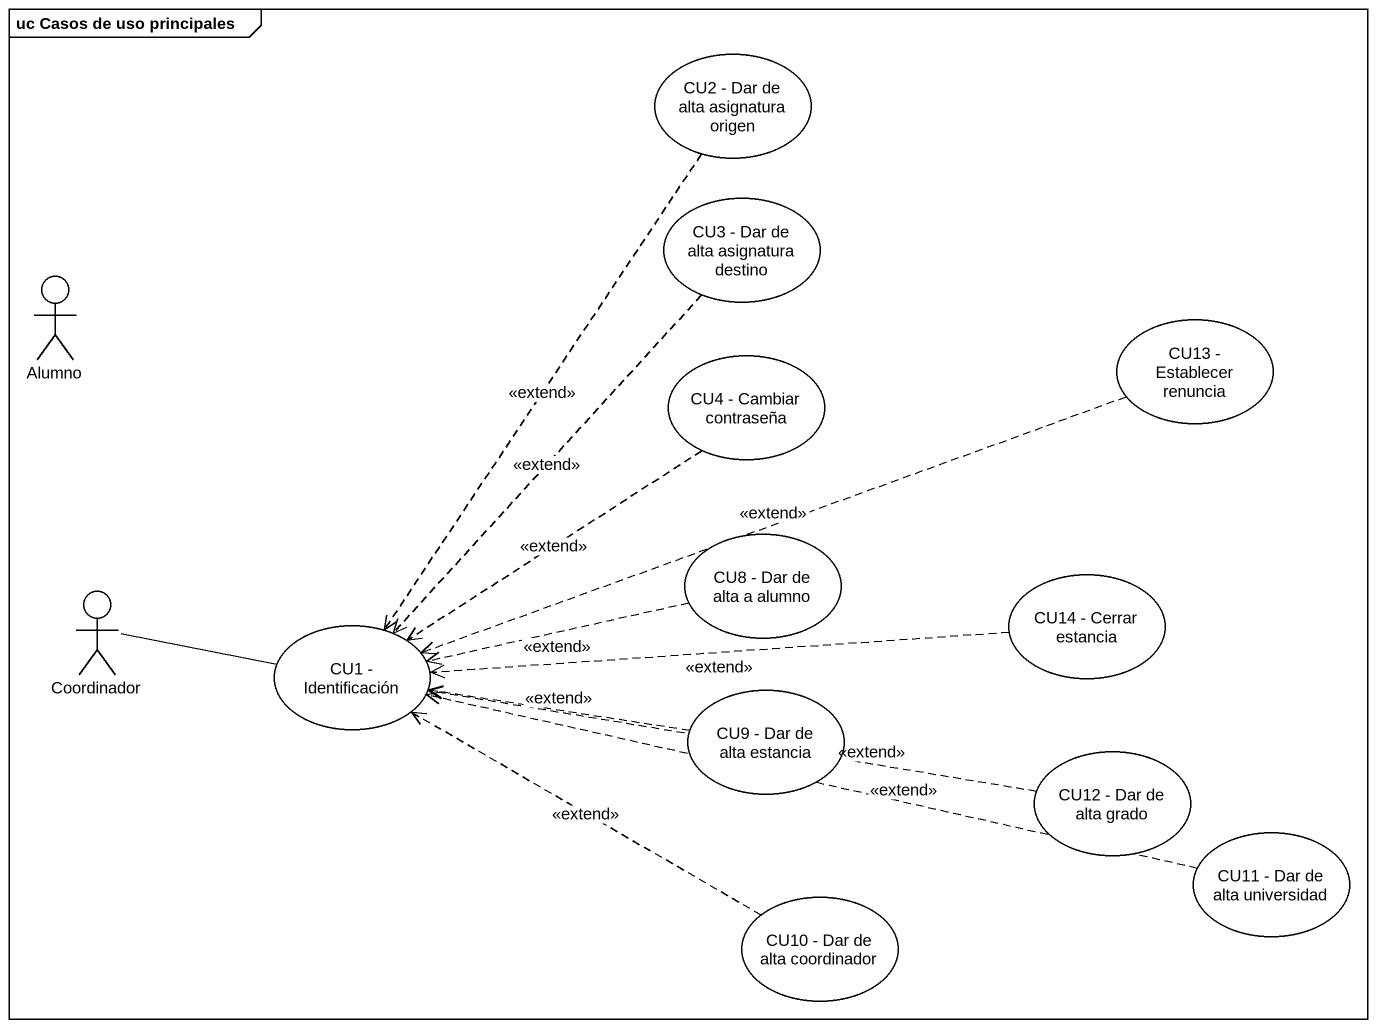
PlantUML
@startuml
mainframe uc Casos de uso principales
usecase "CU2 - Dar de alta asignatura origen" as CU2_Dar_de_alta_asignatura
usecase "CU3 - Dar de alta asignatura destino" as CU3_Dar_de_alta_asignatura
actor Alumno
usecase "CU4 - Cambiar contraseña" as CU4_Cambiar_contraseña
usecase "CU13 - Establecer renuncia" as CU13_Establecer_renuncia
usecase "CU8 - Dar de alta a alumno" as CU8_Dar_de_alta_a_alumno
usecase "CU14 - Cerrar estancia" as CU14_Cerrar_estancia
actor Coordinador
usecase "CU1 - Identificación" as CU1_Identificación
usecase "CU9 - Dar de alta estancia" as CU9_Dar_de_alta_estancia
usecase "CU12 - Dar de alta grado" as CU12_Dar_de_alta_grado
usecase "CU11 - Dar de alta universidad" as CU11_Dar_de_alta_universidad
usecase "CU10 - Dar de alta coordinador" as CU10_Dar_de_alta_coordinador
CU2_Dar_de_alta_asignatura ..> CU1_Identificación : <<extend>>
CU3_Dar_de_alta_asignatura ..> CU1_Identificación : <<extend>>
CU4_Cambiar_contraseña ..> CU1_Identificación : <<extend>>
CU13_Establecer_renuncia .left.> CU1_Identificación : <<extend>>
CU8_Dar_de_alta_a_alumno .left.> CU1_Identificación : <<extend>>
CU14_Cerrar_estancia .left.> CU1_Identificación : <<extend>>
Coordinador -right- CU1_Identificación
CU9_Dar_de_alta_estancia .left.> CU1_Identificación : <<extend>>
CU12_Dar_de_alta_grado .left.> CU1_Identificación : <<extend>>
CU11_Dar_de_alta_universidad .left.> CU1_Identificación : <<extend>>
CU10_Dar_de_alta_coordinador .left.> CU1_Identificación : <<extend>>
@enduml
